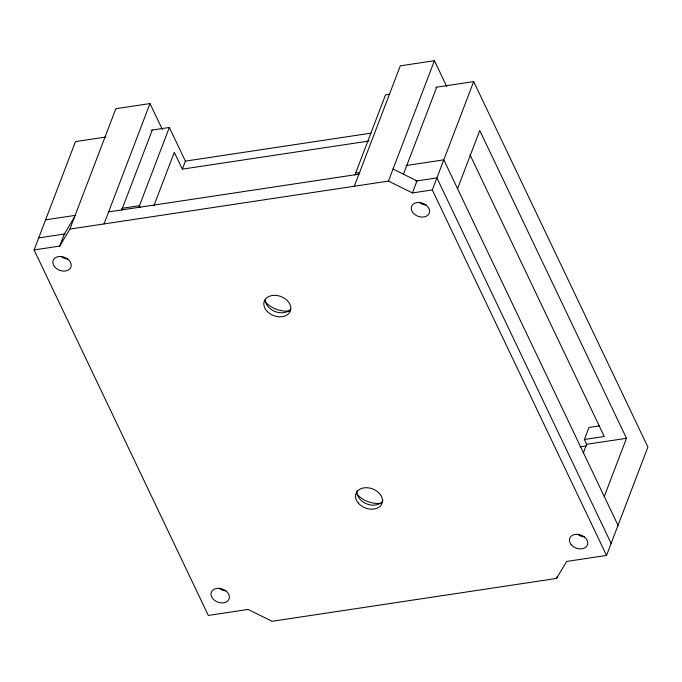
<?xml version="1.0" encoding="UTF-8"?>
<svg xmlns="http://www.w3.org/2000/svg" width="682" height="682" viewBox="0 0 682 682"><rect width="100%" height="100%" fill="white"/><g stroke="black" fill="none" stroke-linecap="round" stroke-linejoin="round"><path stroke-width="1.02" d="M435.892 87.296L473.683 81.601L647.9 447.094L606.528 555.438L566.708 561.439L556.521 578.438L272.084 621.293L248.137 609.435L208.317 615.437L34.1 249.944L75.472 141.6L105.719 137.039M34.1 249.944L59.701 246.083L64.296 234.045L74.483 217.047M59.701 246.083L69.888 229.084L115.855 108.702L149.989 103.562L162.367 129.529M104.022 223.943L149.989 103.562M121.558 210.448L152.265 130.032M138.761 207.524L169.332 127.457L151.609 130.126M153.902 205.725L174.294 152.316L182.316 169.145L369.107 141.004M182.316 169.145L185.385 161.123L169.332 127.457M354.93 174.959L385.509 94.883L389.703 94.252M354.325 186.229L400.291 65.847L434.425 60.707L446.804 86.674M69.888 229.084L388.459 181.088L434.425 60.707M403.343 174.541L436.702 87.168M388.459 181.088L412.397 192.938L416.992 180.9L393.054 169.051M606.528 555.438L432.311 189.937L473.683 81.601M457.554 188.701L479.77 130.518L626.485 438.304L604.269 496.487M583.272 453.18L586.665 444.306L584.372 439.498L588.967 427.461L599.444 425.883M556.521 578.438L557.228 576.588M185.385 161.123L371.119 133.135M45.592 219.843L75.838 215.29M121.728 208.377L139.452 205.7L140.347 207.575M355.629 173.134L359.823 172.495M406.012 165.538L443.803 159.844L618.02 525.345M108.617 211.906L358.92 174.191M38.695 237.899L65.037 233.935M415.832 181.08L436.906 177.9L611.123 543.401M412.397 192.938L432.311 189.937M584.372 439.498L604.278 436.497L469.949 154.678M586.665 444.306L626.485 438.304M580.169 446.829L586.477 445.875M219.093 588.302A9.48 6.956 20.9 0 0 212.852 598.711A9.48 6.956 20.9 0 0 228.675 599.793A9.48 6.956 20.9 0 0 219.093 588.302A9.48 6.956 20.9 0 0 225.921 590.868M60.92 256.475A9.48 6.956 20.9 0 0 54.679 266.884A9.48 6.956 20.9 0 0 70.502 267.966A9.48 6.956 20.9 0 0 60.92 256.475A9.48 6.956 20.9 0 0 67.74 259.032M419.311 202.469A9.48 6.956 20.9 0 0 413.07 212.878A9.48 6.956 20.9 0 0 428.884 213.96A9.48 6.956 20.9 0 0 419.311 202.469A9.48 6.956 20.9 0 0 426.131 205.035M290.754 308.955A13.904 10.204 20.9 0 1 275.23 311.606A13.904 10.204 20.9 0 1 265.366 299.296M382.952 500.579A13.904 10.204 20.9 0 1 366.925 503.972A13.904 10.204 20.9 0 1 357.18 490.776M380.752 503.35A22.122 16.232 20.9 0 1 357.027 494.322M584.303 536.87A9.48 6.956 20.9 0 1 577.518 534.287M289.935 310.873A22.122 16.232 20.9 0 1 264.752 301.291M358.221 503.001A13.904 10.204 20.9 0 0 381.426 504.595A13.904 10.204 20.9 0 0 367.376 487.741A13.904 10.204 20.9 0 0 358.221 503.001M571.243 544.713A9.48 6.956 20.9 0 0 587.057 545.796A9.48 6.956 20.9 0 0 577.484 534.304A9.48 6.956 20.9 0 0 571.243 544.713M266.526 310.634A13.904 10.204 20.9 0 0 289.731 312.228A13.904 10.204 20.9 0 0 275.681 295.366A13.904 10.204 20.9 0 0 266.526 310.634"/></g></svg>
